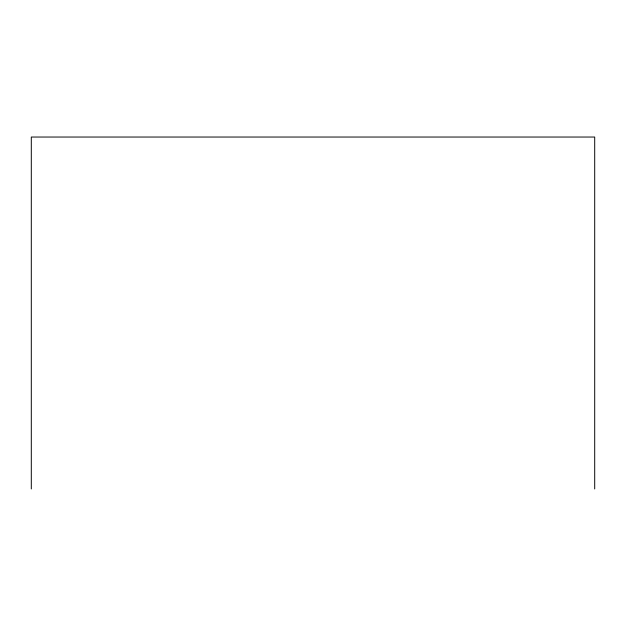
<?xml version="1.0" encoding="UTF-8"?>
<svg xmlns="http://www.w3.org/2000/svg" width="626" height="626" viewBox="0 0 626 626"><rect width="100%" height="100%" fill="white"/><g stroke="black" fill="none" stroke-linecap="round" stroke-linejoin="round"><path stroke-width="0.94" d="M594.7 488.961L594.7 137.039L31.3 137.039L31.3 488.961"/></g></svg>
